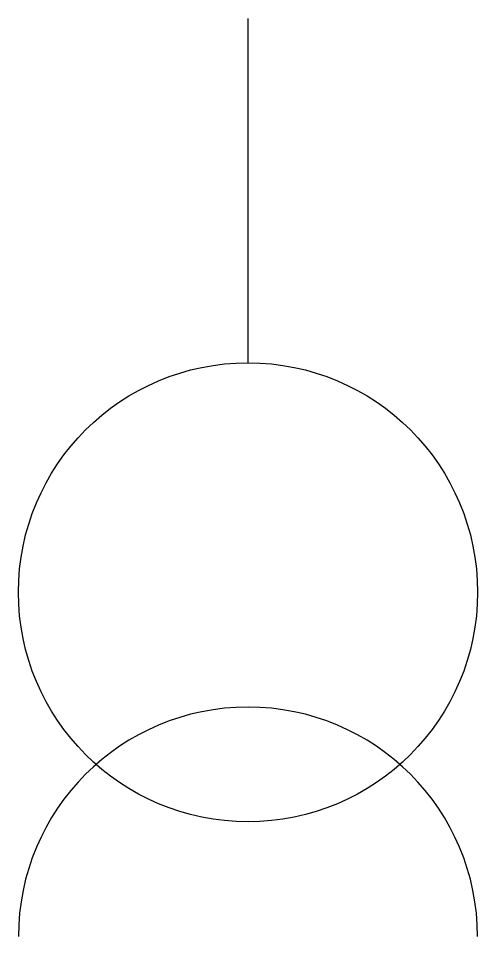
# Model space of a CAD drawing. Extents: x 240 to 260, y 55 to 95.
import ezdxf

# ---------------------------------------------------------------- set-up
doc = ezdxf.new("R2010")
doc.units = 0
doc.header["$LTSCALE"] = 20
doc.header["$MEASUREMENT"] = 0
doc.layers.get('0').update_dxf_attribs({"linetype": 'CONTINUOUS'})

msp = doc.modelspace()

# ---------------------------------------------------------------- linework, layer by layer
msp.add_line((250, 80), (250, 95))
msp.add_circle((250, 70), 10)
msp.add_arc((250, 55), 10, 0, 180)

doc.saveas('drawing.dxf')
